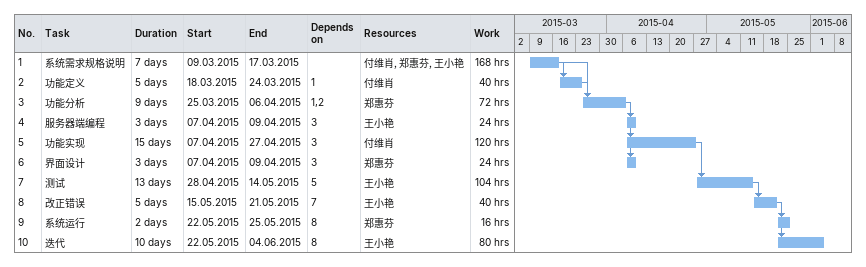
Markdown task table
| ID | Task | Duration | Start | Finish | Predecessors | Resources | Work (h) |
|---|---|---|---|---|---|---|---|
| 1 | 系统需求规格说明 | 7d | 2015-03-09 | 2015-03-17 |  | 付维肖, 郑惠芬, 王小艳 | 168 |
| 2 | 功能定义 | 5d | 2015-03-18 | 2015-03-24 | 1 | 付维肖 | 40 |
| 3 | 功能分析 | 9d | 2015-03-25 | 2015-04-06 | 1, 2 | 郑惠芬 | 72 |
| 4 | 服务器端编程 | 3d | 2015-04-07 | 2015-04-09 | 3 | 王小艳 | 24 |
| 5 | 功能实现 | 15d | 2015-04-07 | 2015-04-27 | 3 | 付维肖 | 120 |
| 6 | 界面设计 | 3d | 2015-04-07 | 2015-04-09 | 3 | 郑惠芬 | 24 |
| 7 | 测试 | 13d | 2015-04-28 | 2015-05-14 | 5 | 王小艳 | 104 |
| 8 | 改正错误 | 5d | 2015-05-15 | 2015-05-21 | 7 | 王小艳 | 40 |
| 9 | 系统运行 | 2d | 2015-05-22 | 2015-05-25 | 8 | 郑惠芬 | 16 |
| 10 | 迭代 | 10d | 2015-05-22 | 2015-06-04 | 8 | 王小艳 | 80 |
